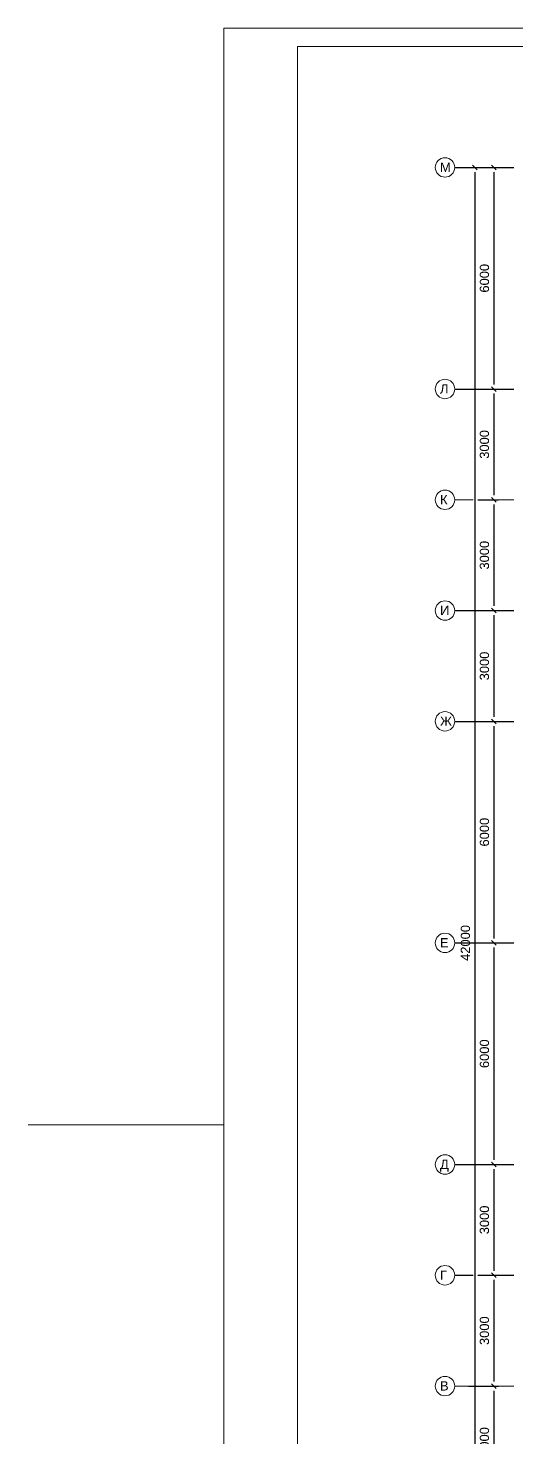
# Model space of a CAD drawing. Header units: metres. Extents: x -306 to 273, y -329 to 512.
# Drawn here: x 80.49 to 93.71, y 310.61 to 348.78 of the extents above; entities that cross this region are included whole.
import ezdxf
from ezdxf.enums import TextEntityAlignment as Align

# ---------------------------------------------------------------- set-up
doc = ezdxf.new("R2010")
doc.units = ezdxf.units.M
doc.header["$MEASUREMENT"] = 0
doc.linetypes.add('( Dashdot )', pattern=[1.001, 0.5, -0.25, 0.001, -0.25])
doc.layers.get('DEFPOINTS').update_dxf_attribs({"lineweight": 0})
doc.layers.add('Level 50', color=7, linetype='Continuous', lineweight=0)
doc.styles.add('Standard_0', font='arial.ttf')
doc.styles.add('Style-Arial', font='arial.ttf')
doc.dimstyles.get("Standard").update_dxf_attribs({"dimtxt": 0.00018, "dimasz": 0.00018, "dimexe": 0.0002, "dimexo": 0.0625, "dimgap": 9e-05, "dimtad": 0, "dimtih": 1, "dimtoh": 1, "dimdec": 4, "dimlfac": 1000, "dimzin": 0, "dimdsep": 46, "dimtxsty": 'Standard_0', "dimcen": 9e-05, "dimadec": 0, "dimazin": 0, "dimtfac": 1, "dimtdec": 4, "dimtofl": 0, "dimtmove": 0, "dimatfit": 0, "dimfxl": 0.01, "dimfxlon": 1, "dimtolj": 1, "dimtzin": 0, "dimarcsym": 0})

# ---------------------------------------------------------------- blocks, each defined once
blk = doc.blocks.new('*U1662')
at = {"color": 7, "linetype": 'Continuous', "lineweight": 0}
blk.add_line((-42.05, 0), (-47.337, 0), dxfattribs=at)
at = {"color": 7, "linetype": 'Continuous', "lineweight": 0, "flags": 128}
blk.add_lwpolyline([(42.05, 29.7), (42.05, -29.7), (-42.05, -29.7), (-42.05, 29.7), (42.05, 29.7)], close=True, dxfattribs=at)
at = {"layer": 'Level 50', "color": 7, "linetype": 'Continuous', "lineweight": 13}
for p, q in [((-40.05, 29.2), (-40.05, -29.2)), ((41.55, 29.2), (-40.05, 29.2))]:
    blk.add_line(p, q, dxfattribs=at)
blk = doc.blocks.new('_Oblique-1')
at = {"color": 0, "linetype": 'ByBlock', "lineweight": -2}
blk.add_line((0.5, 0.5), (-0.5, -0.5), dxfattribs=at)
blk = doc.blocks.new('*D2568')
at = {"color": 0, "linetype": 'Continuous', "lineweight": -2, "transparency": 16777216}
for p, q in [((92.153, 345.009), (93.211, 345.009)), ((93.086, 344.884), (93.086, 339.134)), ((92.153, 339.009), (93.211, 339.009))]:
    blk.add_line(p, q, dxfattribs=at)
at = {"layer": 'DEFPOINTS', "color": 0, "linetype": 'Continuous', "lineweight": 0, "transparency": 16777216}
for p in [(92.028, 345.009), (92.028, 339.009), (93.086, 339.009)]:
    blk.add_point(p, dxfattribs=at)
at = {"color": 0, "linetype": 'Continuous', "lineweight": -2, "transparency": 16777216, "xscale": 0.125, "yscale": 0.125, "zscale": 0.125}
for p, rotation in [((93.086, 345.009), 90), ((93.086, 339.009), 270)]:
    blk.add_blockref('_Oblique-1', p, dxfattribs=dict(at, rotation=rotation))
at = {"color": 0, "linetype": 'Continuous', "lineweight": 0, "transparency": 16777216, "insert": (92.833, 342.009), "char_height": 0.25, "attachment_point": 5, "rotation": 90, "style": 'Style-Arial'}
blk.add_mtext('\\A1;6000', dxfattribs=at)
blk = doc.blocks.new('*D2569')
at = {"color": 0, "linetype": 'Continuous', "lineweight": -2, "transparency": 16777216}
for p, q in [((92.153, 345.009), (92.696, 345.009)), ((92.571, 344.884), (92.571, 303.134)), ((92.153, 303.009), (92.696, 303.009))]:
    blk.add_line(p, q, dxfattribs=at)
at = {"layer": 'DEFPOINTS', "color": 0, "linetype": 'Continuous', "lineweight": 0, "transparency": 16777216}
for p in [(92.028, 345.009), (92.028, 303.009), (92.571, 303.009)]:
    blk.add_point(p, dxfattribs=at)
at = {"color": 0, "linetype": 'Continuous', "lineweight": -2, "transparency": 16777216, "xscale": 0.125, "yscale": 0.125, "zscale": 0.125}
for p, rotation in [((92.571, 345.009), 90), ((92.571, 303.009), 270)]:
    blk.add_blockref('_Oblique-1', p, dxfattribs=dict(at, rotation=rotation))
at = {"color": 0, "linetype": 'Continuous', "lineweight": 0, "transparency": 16777216, "insert": (92.318, 324.009), "char_height": 0.25, "attachment_point": 5, "rotation": 90, "style": 'Style-Arial'}
blk.add_mtext('\\A1;42000', dxfattribs=at)
blk = doc.blocks.new('*D2336')
at = {"color": 0, "linetype": 'Continuous', "lineweight": -2, "transparency": 16777216}
for p, q in [((92.153, 339.009), (93.211, 339.009)), ((93.086, 338.884), (93.086, 336.134)), ((92.653, 336.009), (93.211, 336.009))]:
    blk.add_line(p, q, dxfattribs=at)
at = {"layer": 'DEFPOINTS', "color": 0, "linetype": 'Continuous', "lineweight": 0, "transparency": 16777216}
for p in [(92.028, 339.009), (92.528, 336.009), (93.086, 336.009)]:
    blk.add_point(p, dxfattribs=at)
at = {"color": 0, "linetype": 'Continuous', "lineweight": -2, "transparency": 16777216, "xscale": 0.125, "yscale": 0.125, "zscale": 0.125}
for p, rotation in [((93.086, 339.009), 90), ((93.086, 336.009), 270)]:
    blk.add_blockref('_Oblique-1', p, dxfattribs=dict(at, rotation=rotation))
at = {"color": 0, "linetype": 'Continuous', "lineweight": 0, "transparency": 16777216, "insert": (92.833, 337.509), "char_height": 0.25, "attachment_point": 5, "rotation": 90, "style": 'Style-Arial'}
blk.add_mtext('\\A1;3000', dxfattribs=at)
blk = doc.blocks.new('*D2337')
at = {"color": 0, "linetype": 'Continuous', "lineweight": -2, "transparency": 16777216}
for p, q in [((92.653, 336.009), (93.211, 336.009)), ((93.086, 335.884), (93.086, 333.134)), ((92.153, 333.009), (93.211, 333.009))]:
    blk.add_line(p, q, dxfattribs=at)
at = {"layer": 'DEFPOINTS', "color": 0, "linetype": 'Continuous', "lineweight": 0, "transparency": 16777216}
for p in [(92.528, 336.009), (92.028, 333.009), (93.086, 333.009)]:
    blk.add_point(p, dxfattribs=at)
at = {"color": 0, "linetype": 'Continuous', "lineweight": -2, "transparency": 16777216, "xscale": 0.125, "yscale": 0.125, "zscale": 0.125}
for p, rotation in [((93.086, 336.009), 90), ((93.086, 333.009), 270)]:
    blk.add_blockref('_Oblique-1', p, dxfattribs=dict(at, rotation=rotation))
at = {"color": 0, "linetype": 'Continuous', "lineweight": 0, "transparency": 16777216, "insert": (92.833, 334.509), "char_height": 0.25, "attachment_point": 5, "rotation": 90, "style": 'Style-Arial'}
blk.add_mtext('\\A1;3000', dxfattribs=at)
blk = doc.blocks.new('*D2338')
at = {"color": 0, "linetype": 'Continuous', "lineweight": -2, "transparency": 16777216}
for p, q in [((92.153, 333.009), (93.211, 333.009)), ((93.086, 332.884), (93.086, 330.134)), ((92.153, 330.009), (93.211, 330.009))]:
    blk.add_line(p, q, dxfattribs=at)
at = {"layer": 'DEFPOINTS', "color": 0, "linetype": 'Continuous', "lineweight": 0, "transparency": 16777216}
for p in [(92.028, 333.009), (92.028, 330.009), (93.086, 330.009)]:
    blk.add_point(p, dxfattribs=at)
at = {"color": 0, "linetype": 'Continuous', "lineweight": -2, "transparency": 16777216, "xscale": 0.125, "yscale": 0.125, "zscale": 0.125}
for p, rotation in [((93.086, 333.009), 90), ((93.086, 330.009), 270)]:
    blk.add_blockref('_Oblique-1', p, dxfattribs=dict(at, rotation=rotation))
at = {"color": 0, "linetype": 'Continuous', "lineweight": 0, "transparency": 16777216, "insert": (92.833, 331.509), "char_height": 0.25, "attachment_point": 5, "rotation": 90, "style": 'Style-Arial'}
blk.add_mtext('\\A1;3000', dxfattribs=at)
blk = doc.blocks.new('*D2339')
at = {"color": 0, "linetype": 'Continuous', "lineweight": -2, "transparency": 16777216}
for p, q in [((92.153, 330.009), (93.211, 330.009)), ((93.086, 329.884), (93.086, 324.134)), ((92.153, 324.009), (93.211, 324.009))]:
    blk.add_line(p, q, dxfattribs=at)
at = {"layer": 'DEFPOINTS', "color": 0, "linetype": 'Continuous', "lineweight": 0, "transparency": 16777216}
for p in [(92.028, 330.009), (92.028, 324.009), (93.086, 324.009)]:
    blk.add_point(p, dxfattribs=at)
at = {"color": 0, "linetype": 'Continuous', "lineweight": -2, "transparency": 16777216, "xscale": 0.125, "yscale": 0.125, "zscale": 0.125}
for p, rotation in [((93.086, 330.009), 90), ((93.086, 324.009), 270)]:
    blk.add_blockref('_Oblique-1', p, dxfattribs=dict(at, rotation=rotation))
at = {"color": 0, "linetype": 'Continuous', "lineweight": 0, "transparency": 16777216, "insert": (92.833, 327.009), "char_height": 0.25, "attachment_point": 5, "rotation": 90, "style": 'Style-Arial'}
blk.add_mtext('\\A1;6000', dxfattribs=at)
blk = doc.blocks.new('*D2340')
at = {"color": 0, "linetype": 'Continuous', "lineweight": -2, "transparency": 16777216}
for p, q in [((92.153, 324.009), (93.211, 324.009)), ((93.086, 323.884), (93.086, 318.134)), ((92.153, 318.009), (93.211, 318.009))]:
    blk.add_line(p, q, dxfattribs=at)
at = {"layer": 'DEFPOINTS', "color": 0, "linetype": 'Continuous', "lineweight": 0, "transparency": 16777216}
for p in [(92.028, 324.009), (92.028, 318.009), (93.086, 318.009)]:
    blk.add_point(p, dxfattribs=at)
at = {"color": 0, "linetype": 'Continuous', "lineweight": -2, "transparency": 16777216, "xscale": 0.125, "yscale": 0.125, "zscale": 0.125}
for p, rotation in [((93.086, 324.009), 90), ((93.086, 318.009), 270)]:
    blk.add_blockref('_Oblique-1', p, dxfattribs=dict(at, rotation=rotation))
at = {"color": 0, "linetype": 'Continuous', "lineweight": 0, "transparency": 16777216, "insert": (92.833, 321.009), "char_height": 0.25, "attachment_point": 5, "rotation": 90, "style": 'Style-Arial'}
blk.add_mtext('\\A1;6000', dxfattribs=at)
blk = doc.blocks.new('*D2341')
at = {"color": 0, "linetype": 'Continuous', "lineweight": -2, "transparency": 16777216}
for p, q in [((92.153, 318.009), (93.211, 318.009)), ((93.086, 317.884), (93.086, 315.134)), ((92.653, 315.009), (93.211, 315.009))]:
    blk.add_line(p, q, dxfattribs=at)
at = {"layer": 'DEFPOINTS', "color": 0, "linetype": 'Continuous', "lineweight": 0, "transparency": 16777216}
for p in [(92.028, 318.009), (92.528, 315.009), (93.086, 315.009)]:
    blk.add_point(p, dxfattribs=at)
at = {"color": 0, "linetype": 'Continuous', "lineweight": -2, "transparency": 16777216, "xscale": 0.125, "yscale": 0.125, "zscale": 0.125}
for p, rotation in [((93.086, 318.009), 90), ((93.086, 315.009), 270)]:
    blk.add_blockref('_Oblique-1', p, dxfattribs=dict(at, rotation=rotation))
at = {"color": 0, "linetype": 'Continuous', "lineweight": 0, "transparency": 16777216, "insert": (92.833, 316.509), "char_height": 0.25, "attachment_point": 5, "rotation": 90, "style": 'Style-Arial'}
blk.add_mtext('\\A1;3000', dxfattribs=at)
blk = doc.blocks.new('*D2342')
at = {"color": 0, "linetype": 'Continuous', "lineweight": -2, "transparency": 16777216}
for p, q in [((92.653, 315.009), (93.211, 315.009)), ((93.086, 314.884), (93.086, 312.134)), ((92.403, 312.009), (93.211, 312.009))]:
    blk.add_line(p, q, dxfattribs=at)
at = {"layer": 'DEFPOINTS', "color": 0, "linetype": 'Continuous', "lineweight": 0, "transparency": 16777216}
for p in [(92.528, 315.009), (92.278, 312.009), (93.086, 312.009)]:
    blk.add_point(p, dxfattribs=at)
at = {"color": 0, "linetype": 'Continuous', "lineweight": -2, "transparency": 16777216, "xscale": 0.125, "yscale": 0.125, "zscale": 0.125}
for p, rotation in [((93.086, 315.009), 90), ((93.086, 312.009), 270)]:
    blk.add_blockref('_Oblique-1', p, dxfattribs=dict(at, rotation=rotation))
at = {"color": 0, "linetype": 'Continuous', "lineweight": 0, "transparency": 16777216, "insert": (92.833, 313.509), "char_height": 0.25, "attachment_point": 5, "rotation": 90, "style": 'Style-Arial'}
blk.add_mtext('\\A1;3000', dxfattribs=at)
blk = doc.blocks.new('*D2343')
at = {"color": 0, "linetype": 'Continuous', "lineweight": -2, "transparency": 16777216}
for p, q in [((92.403, 312.009), (93.211, 312.009)), ((93.086, 311.884), (93.086, 309.134)), ((92.153, 309.009), (93.211, 309.009))]:
    blk.add_line(p, q, dxfattribs=at)
at = {"layer": 'DEFPOINTS', "color": 0, "linetype": 'Continuous', "lineweight": 0, "transparency": 16777216}
for p in [(92.278, 312.009), (92.028, 309.009), (93.086, 309.009)]:
    blk.add_point(p, dxfattribs=at)
at = {"color": 0, "linetype": 'Continuous', "lineweight": -2, "transparency": 16777216, "xscale": 0.125, "yscale": 0.125, "zscale": 0.125}
for p, rotation in [((93.086, 312.009), 90), ((93.086, 309.009), 270)]:
    blk.add_blockref('_Oblique-1', p, dxfattribs=dict(at, rotation=rotation))
at = {"color": 0, "linetype": 'Continuous', "lineweight": 0, "transparency": 16777216, "insert": (92.833, 310.509), "char_height": 0.25, "attachment_point": 5, "rotation": 90, "style": 'Style-Arial'}
blk.add_mtext('\\A1;3000', dxfattribs=at)

msp = doc.modelspace()

# ---------------------------------------------------------------- linework, layer by layer
at = {"color": 1, "linetype": '( Dashdot )'}
for p, q in [((92.02828637, 345.00949373), (163.92828637, 345.00949373)), ((92.02828637, 339.00949373), (163.92828637, 339.00949373)), ((92.02828637, 333.00949373), (118.97987428, 333.00949373)), ((92.02828637, 330.00949373), (118.97987428, 330.00949373)), ((92.02828637, 324.00949373), (118.97987428, 324.00949373)), ((92.02828637, 318.00949373), (118.97987428, 318.00949373)), ((92.02828637, 315.00949373), (163.92828637, 315.00949373))]:
    msp.add_line(p, q, dxfattribs=at)
at = {"color": 1, "linetype": '( Dashdot )', "lineweight": 0}
for p, q in [((92.02828637, 336.00949373), (163.92828637, 336.00949373)), ((92.02828637, 312.00949373), (163.92828637, 312.00949373))]:
    msp.add_line(p, q, dxfattribs=at)
at = {"color": 7, "linetype": 'Continuous', "lineweight": 13}
for centre in [(91.76493092, 345.00949373), (91.76493092, 339.00949373), (91.76493092, 336.00949373), (91.76493092, 333.00949373), (91.76493092, 330.00949373), (91.76493092, 324.00949373), (91.76493092, 318.00949373), (91.76493092, 315.00949373), (91.76493092, 312.00949373)]:
    msp.add_circle(centre, 0.26335544, dxfattribs=at)

# ---------------------------------------------------------------- block references
at = {"layer": 'Level 50', "color": 7, "linetype": 'Continuous', "lineweight": 13}
msp.add_blockref('*U1662', (127.82986233, 319.08055446), dxfattribs=at)

# ---------------------------------------------------------------- texts
at = {"color": 7, "linetype": 'Continuous', "lineweight": 30, "style": 'Style-Arial'}
for s, p in [('М', (91.63083941, 345.13875636)), ('Л', (91.63083941, 339.13875636)), ('К', (91.63083941, 336.13875636)), ('И', (91.63083941, 333.13875636)), ('Ж', (91.63083941, 330.13875636)), ('Е', (91.63083941, 324.13875636)), ('Д', (91.63083941, 318.13875636)), ('Г', (91.63083941, 315.13875636)), ('В', (91.63083941, 312.13875636))]:
    msp.add_text(s, height=0.25, dxfattribs=at).set_placement(p, align=Align.TOP_LEFT)

# ---------------------------------------------------------------- dimensions: what is measured, and where the dimension line sits
at = {"color": 5, "linetype": 'Continuous', "lineweight": 0}
for base, p1, p2, picture, middle in [((93.08578121, 339.00949373), (92.02828637, 345.00949373), (92.02828637, 339.00949373), '*D2568', (92.83313796, 342.00949373)), ((92.57054074, 303.00949373), (92.02828637, 345.00949373), (92.02828637, 303.00949373), '*D2569', (92.31789749, 324.00949373)), ((93.08578121, 336.00949373), (92.02828637, 339.00949373), (92.52828637, 336.00949373), '*D2336', (92.83305269, 337.50949373)), ((93.08578121, 333.00949373), (92.52828637, 336.00949373), (92.02828637, 333.00949373), '*D2337', (92.83305269, 334.50949373)), ((93.08578121, 330.00949373), (92.02828637, 333.00949373), (92.02828637, 330.00949373), '*D2338', (92.83305269, 331.50949373)), ((93.08578121, 324.00949373), (92.02828637, 330.00949373), (92.02828637, 324.00949373), '*D2339', (92.83313796, 327.00949373)), ((93.08578121, 318.00949373), (92.02828637, 324.00949373), (92.02828637, 318.00949373), '*D2340', (92.83313796, 321.00949373)), ((93.08578121, 315.00949373), (92.02828637, 318.00949373), (92.52828637, 315.00949373), '*D2341', (92.83305269, 316.50949373)), ((93.08578121, 312.00949373), (92.52828637, 315.00949373), (92.27828637, 312.00949373), '*D2342', (92.83305269, 313.50949373)), ((93.08578121, 309.00949373), (92.27828637, 312.00949373), (92.02828637, 309.00949373), '*D2343', (92.83305269, 310.50949373))]:
    dim = msp.add_linear_dim(base=base, p1=p1, p2=p2, angle=270, dimstyle='Standard', override={"dimtxt": 0.25, "dimasz": 0.125, "dimexe": 0.125, "dimexo": 0.125, "dimgap": 0.125, "dimtad": 1, "dimtih": 0, "dimtoh": 0, "dimzin": 11, "dimtxsty": 'Style-Arial', "dimblk": '_Oblique-1', "dimfxlon": 0, "dimfrac": 2, "dimtzin": 11}, dxfattribs=at)
    dim.commit()
    dim.dimension.update_dxf_attribs({"geometry": picture, "text_midpoint": middle})

doc.saveas('drawing.dxf')
